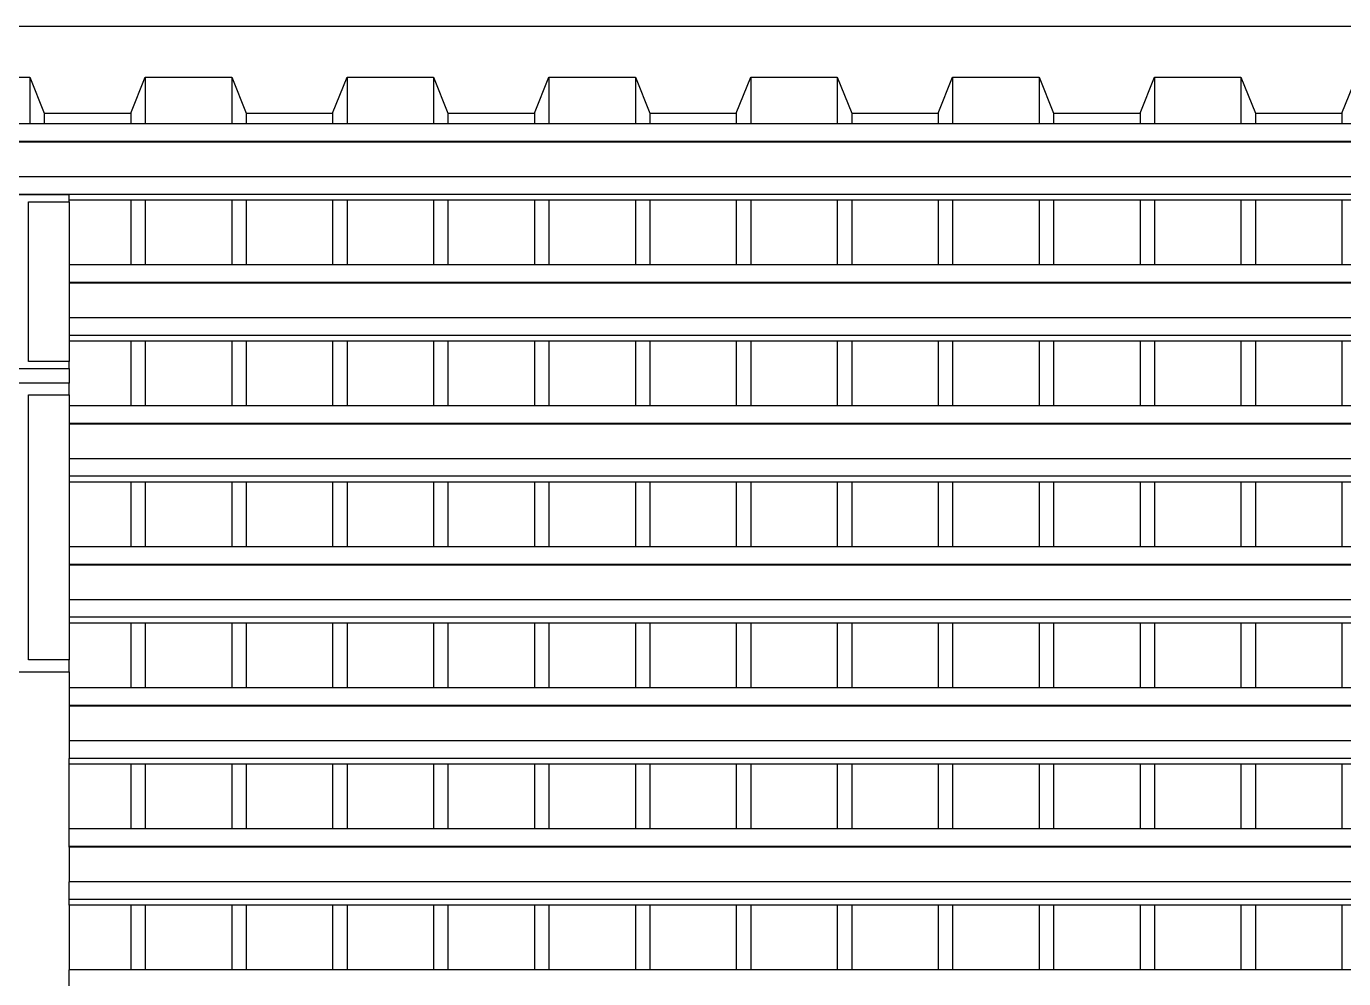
# Model space of a CAD drawing. Extents: x -34 to 34, y -12.8 to 11.9.
# Drawn here: x -7.983 to -6.14, y 10.591 to 11.923 of the extents above; entities that cross this region are included whole.
import ezdxf

# ---------------------------------------------------------------- set-up
doc = ezdxf.new("R2010")
doc.units = 0
doc.layers.get('0').update_dxf_attribs({"linetype": 'CONTINUOUS'})
doc.layers.add('SECTIONCUTEDGES', color=7, linetype='CONTINUOUS')

msp = doc.modelspace()

# ---------------------------------------------------------------- linework, layer by layer
for p, q in [((-7.9783, 11.8521), (-7.9783, 11.7867)), ((-7.8169, 11.8521), (-7.8169, 11.7867)), ((-7.6959, 11.8521), (-7.6959, 11.7867)), ((-7.5345, 11.8521), (-7.5345, 11.7867)), ((-7.4135, 11.8521), (-7.4135, 11.7867)), ((-7.2521, 11.8521), (-7.2521, 11.7867)), ((-7.1311, 11.8521), (-7.1311, 11.7867)), ((-6.9697, 11.8521), (-6.9697, 11.7867)), ((-6.8487, 11.8521), (-6.8487, 11.7867)), ((-6.6873, 11.8521), (-6.6873, 11.7867)), ((-6.5662, 11.8521), (-6.5662, 11.7867)), ((-6.4049, 11.8521), (-6.4049, 11.7867)), ((-6.2838, 11.8521), (-6.2838, 11.7867)), ((-7.9581, 11.8014), (-7.9581, 11.7867)), ((-7.8371, 11.8014), (-7.8371, 11.7867)), ((-7.6757, 11.8014), (-7.6757, 11.7867)), ((-7.5547, 11.8014), (-7.5547, 11.7867)), ((-7.3933, 11.8014), (-7.3933, 11.7867)), ((-7.2723, 11.8014), (-7.2723, 11.7867)), ((-7.1109, 11.8014), (-7.1109, 11.7867)), ((-6.9899, 11.8014), (-6.9899, 11.7867)), ((-6.8285, 11.8014), (-6.8285, 11.7867)), ((-6.7074, 11.8014), (-6.7074, 11.7867)), ((-6.5461, 11.8014), (-6.5461, 11.7867)), ((-6.425, 11.8014), (-6.425, 11.7867)), ((-6.2637, 11.8014), (-6.2637, 11.7867)), ((-6.1426, 11.8014), (-6.1426, 11.7867)), ((-7.9783, 11.7867), (-8.0993, 11.7867)), ((-7.9581, 11.7867), (-7.9783, 11.7867)), ((-7.8371, 11.7867), (-7.9581, 11.7867)), ((-7.8169, 11.7867), (-7.8371, 11.7867)), ((-7.6959, 11.7867), (-7.8169, 11.7867)), ((-7.6757, 11.7867), (-7.6959, 11.7867)), ((-7.5547, 11.7867), (-7.6757, 11.7867)), ((-7.5345, 11.7867), (-7.5547, 11.7867)), ((-7.4135, 11.7867), (-7.5345, 11.7867)), ((-7.3933, 11.7867), (-7.4135, 11.7867)), ((-7.2723, 11.7867), (-7.3933, 11.7867)), ((-7.2521, 11.7867), (-7.2723, 11.7867)), ((-7.1311, 11.7867), (-7.2521, 11.7867)), ((-7.1109, 11.7867), (-7.1311, 11.7867)), ((-6.9899, 11.7867), (-7.1109, 11.7867)), ((-6.9697, 11.7867), (-6.9899, 11.7867)), ((-6.8487, 11.7867), (-6.9697, 11.7867)), ((-6.8285, 11.7867), (-6.8487, 11.7867)), ((-6.7074, 11.7867), (-6.8285, 11.7867)), ((-6.6873, 11.7867), (-6.7074, 11.7867)), ((-6.5662, 11.7867), (-6.6873, 11.7867)), ((-6.5461, 11.7867), (-6.5662, 11.7867)), ((-6.425, 11.7867), (-6.5461, 11.7867)), ((-6.4049, 11.7867), (-6.425, 11.7867)), ((-6.2838, 11.7867), (-6.4049, 11.7867)), ((-6.2637, 11.7867), (-6.2838, 11.7867)), ((-6.1426, 11.7867), (-6.2637, 11.7867)), ((-6.1224, 11.7867), (-6.1426, 11.7867)), ((3.2068, 11.762), (-11.6672, 11.762)), ((3.2068, 11.7612), (-11.6672, 11.7612)), ((3.2068, 11.7127), (-11.6672, 11.7127)), ((3.2068, 11.688), (-11.6672, 11.688)), ((-7.8371, 11.6798), (-7.9232, 11.6798)), ((-7.9232, 11.6776), (-7.9232, 11.5894)), ((-7.8371, 11.6798), (-7.8371, 11.5894)), ((-7.8169, 11.6798), (-7.8371, 11.6798)), ((-7.8169, 11.6798), (-7.8169, 11.5894)), ((-7.6959, 11.6798), (-7.8169, 11.6798)), ((-7.6959, 11.6798), (-7.6959, 11.5894)), ((-7.6757, 11.6798), (-7.6959, 11.6798)), ((-7.6757, 11.6798), (-7.6757, 11.5894)), ((-7.5547, 11.6798), (-7.6757, 11.6798)), ((-7.5547, 11.6798), (-7.5547, 11.5894)), ((-7.5345, 11.6798), (-7.5547, 11.6798)), ((-7.5345, 11.6798), (-7.5345, 11.5894)), ((-7.4135, 11.6798), (-7.5345, 11.6798)), ((-7.4135, 11.6798), (-7.4135, 11.5894)), ((-7.3933, 11.6798), (-7.4135, 11.6798)), ((-7.3933, 11.6798), (-7.3933, 11.5894)), ((-7.2723, 11.6798), (-7.3933, 11.6798)), ((-7.2723, 11.6798), (-7.2723, 11.5894)), ((-7.2521, 11.6798), (-7.2723, 11.6798)), ((-7.2521, 11.6798), (-7.2521, 11.5894)), ((-7.1311, 11.6798), (-7.2521, 11.6798)), ((-7.1311, 11.6798), (-7.1311, 11.5894)), ((-7.1109, 11.6798), (-7.1311, 11.6798)), ((-7.1109, 11.6798), (-7.1109, 11.5894)), ((-6.9899, 11.6798), (-7.1109, 11.6798)), ((-6.9899, 11.6798), (-6.9899, 11.5894)), ((-6.9697, 11.6798), (-6.9899, 11.6798)), ((-6.9697, 11.6798), (-6.9697, 11.5894)), ((-6.8487, 11.6798), (-6.9697, 11.6798)), ((-6.8487, 11.6798), (-6.8487, 11.5894)), ((-6.8285, 11.6798), (-6.8487, 11.6798)), ((-6.8285, 11.6798), (-6.8285, 11.5894)), ((-6.7074, 11.6798), (-6.8285, 11.6798)), ((-6.7074, 11.6798), (-6.7074, 11.5894)), ((-6.6873, 11.6798), (-6.7074, 11.6798)), ((-6.6873, 11.6798), (-6.6873, 11.5894)), ((-6.5662, 11.6798), (-6.6873, 11.6798)), ((-6.5662, 11.6798), (-6.5662, 11.5894)), ((-6.5461, 11.6798), (-6.5662, 11.6798)), ((-6.5461, 11.6798), (-6.5461, 11.5894)), ((-6.425, 11.6798), (-6.5461, 11.6798)), ((-6.425, 11.6798), (-6.425, 11.5894)), ((-6.4049, 11.6798), (-6.425, 11.6798)), ((-6.4049, 11.6798), (-6.4049, 11.5894)), ((-6.2838, 11.6798), (-6.4049, 11.6798)), ((-6.2838, 11.6798), (-6.2838, 11.5894)), ((-6.2637, 11.6798), (-6.2838, 11.6798)), ((-6.2637, 11.6798), (-6.2637, 11.5894)), ((-6.1426, 11.6798), (-6.2637, 11.6798)), ((-6.1426, 11.6798), (-6.1426, 11.5894)), ((-6.1224, 11.6798), (-6.1426, 11.6798)), ((-7.9232, 11.5894), (-7.9232, 11.5647)), ((-7.8371, 11.5894), (-7.9232, 11.5894)), ((-7.8169, 11.5894), (-7.8371, 11.5894)), ((-7.6959, 11.5894), (-7.8169, 11.5894)), ((-7.6757, 11.5894), (-7.6959, 11.5894)), ((-7.5547, 11.5894), (-7.6757, 11.5894)), ((-7.5345, 11.5894), (-7.5547, 11.5894)), ((-7.4135, 11.5894), (-7.5345, 11.5894)), ((-7.3933, 11.5894), (-7.4135, 11.5894)), ((-7.2723, 11.5894), (-7.3933, 11.5894)), ((-7.2521, 11.5894), (-7.2723, 11.5894)), ((-7.1311, 11.5894), (-7.2521, 11.5894)), ((-7.1109, 11.5894), (-7.1311, 11.5894)), ((-6.9899, 11.5894), (-7.1109, 11.5894)), ((-6.9697, 11.5894), (-6.9899, 11.5894)), ((-6.8487, 11.5894), (-6.9697, 11.5894)), ((-6.8285, 11.5894), (-6.8487, 11.5894)), ((-6.7074, 11.5894), (-6.8285, 11.5894)), ((-6.6873, 11.5894), (-6.7074, 11.5894)), ((-6.5662, 11.5894), (-6.6873, 11.5894)), ((-6.5461, 11.5894), (-6.5662, 11.5894)), ((-6.425, 11.5894), (-6.5461, 11.5894)), ((-6.4049, 11.5894), (-6.425, 11.5894)), ((-6.2838, 11.5894), (-6.4049, 11.5894)), ((-6.2637, 11.5894), (-6.2838, 11.5894)), ((-6.1426, 11.5894), (-6.2637, 11.5894)), ((-6.1224, 11.5894), (-6.1426, 11.5894)), ((-4.2932, 11.5647), (-7.9232, 11.5647)), ((-7.9232, 11.5647), (-7.9232, 11.5639)), ((-4.2932, 11.5639), (-7.9232, 11.5639)), ((-7.9232, 11.5639), (-7.9232, 11.5154)), ((-4.2932, 11.5154), (-7.9232, 11.5154)), ((-7.9232, 11.5154), (-7.9232, 11.4907)), ((-4.2932, 11.4907), (-7.9232, 11.4907)), ((-7.9232, 11.4907), (-7.9232, 11.4825)), ((-7.9232, 11.4825), (-7.9232, 11.4542)), ((-7.8371, 11.4825), (-7.9232, 11.4825)), ((-7.8371, 11.4825), (-7.8371, 11.3921)), ((-7.8169, 11.4825), (-7.8371, 11.4825)), ((-7.8169, 11.4825), (-7.8169, 11.3921)), ((-7.6959, 11.4825), (-7.8169, 11.4825)), ((-7.6959, 11.4825), (-7.6959, 11.3921)), ((-7.6757, 11.4825), (-7.6959, 11.4825)), ((-7.6757, 11.4825), (-7.6757, 11.3921)), ((-7.5547, 11.4825), (-7.6757, 11.4825)), ((-7.5547, 11.4825), (-7.5547, 11.3921)), ((-7.5345, 11.4825), (-7.5547, 11.4825)), ((-7.5345, 11.4825), (-7.5345, 11.3921)), ((-7.4135, 11.4825), (-7.5345, 11.4825)), ((-7.4135, 11.4825), (-7.4135, 11.3921)), ((-7.3933, 11.4825), (-7.4135, 11.4825)), ((-7.3933, 11.4825), (-7.3933, 11.3921)), ((-7.2723, 11.4825), (-7.3933, 11.4825)), ((-7.2723, 11.4825), (-7.2723, 11.3921)), ((-7.2521, 11.4825), (-7.2723, 11.4825)), ((-7.2521, 11.4825), (-7.2521, 11.3921)), ((-7.1311, 11.4825), (-7.2521, 11.4825)), ((-7.1311, 11.4825), (-7.1311, 11.3921)), ((-7.1109, 11.4825), (-7.1311, 11.4825)), ((-7.1109, 11.4825), (-7.1109, 11.3921)), ((-6.9899, 11.4825), (-7.1109, 11.4825)), ((-6.9899, 11.4825), (-6.9899, 11.3921)), ((-6.9697, 11.4825), (-6.9899, 11.4825)), ((-6.9697, 11.4825), (-6.9697, 11.3921)), ((-6.8487, 11.4825), (-6.9697, 11.4825)), ((-6.8487, 11.4825), (-6.8487, 11.3921)), ((-6.8285, 11.4825), (-6.8487, 11.4825)), ((-6.8285, 11.4825), (-6.8285, 11.3921)), ((-6.7074, 11.4825), (-6.8285, 11.4825)), ((-6.7074, 11.4825), (-6.7074, 11.3921)), ((-6.6873, 11.4825), (-6.7074, 11.4825)), ((-6.6873, 11.4825), (-6.6873, 11.3921)), ((-6.5662, 11.4825), (-6.6873, 11.4825)), ((-6.5662, 11.4825), (-6.5662, 11.3921)), ((-6.5461, 11.4825), (-6.5662, 11.4825)), ((-6.5461, 11.4825), (-6.5461, 11.3921)), ((-6.425, 11.4825), (-6.5461, 11.4825)), ((-6.425, 11.4825), (-6.425, 11.3921)), ((-6.4049, 11.4825), (-6.425, 11.4825)), ((-6.4049, 11.4825), (-6.4049, 11.3921)), ((-6.2838, 11.4825), (-6.4049, 11.4825)), ((-6.2838, 11.4825), (-6.2838, 11.3921)), ((-6.2637, 11.4825), (-6.2838, 11.4825)), ((-6.2637, 11.4825), (-6.2637, 11.3921)), ((-6.1426, 11.4825), (-6.2637, 11.4825)), ((-6.1426, 11.4825), (-6.1426, 11.3921)), ((-6.1224, 11.4825), (-6.1426, 11.4825)), ((-7.9232, 11.4442), (-7.9232, 11.4238)), ((-7.9232, 11.4073), (-7.9232, 11.3921)), ((-7.9232, 11.3921), (-7.9232, 11.3674)), ((-7.8371, 11.3921), (-7.9232, 11.3921)), ((-7.8169, 11.3921), (-7.8371, 11.3921)), ((-7.6959, 11.3921), (-7.8169, 11.3921)), ((-7.6757, 11.3921), (-7.6959, 11.3921)), ((-7.5547, 11.3921), (-7.6757, 11.3921)), ((-7.5345, 11.3921), (-7.5547, 11.3921)), ((-7.4135, 11.3921), (-7.5345, 11.3921)), ((-7.3933, 11.3921), (-7.4135, 11.3921)), ((-7.2723, 11.3921), (-7.3933, 11.3921)), ((-7.2521, 11.3921), (-7.2723, 11.3921)), ((-7.1311, 11.3921), (-7.2521, 11.3921)), ((-7.1109, 11.3921), (-7.1311, 11.3921)), ((-6.9899, 11.3921), (-7.1109, 11.3921)), ((-6.9697, 11.3921), (-6.9899, 11.3921)), ((-6.8487, 11.3921), (-6.9697, 11.3921)), ((-6.8285, 11.3921), (-6.8487, 11.3921)), ((-6.7074, 11.3921), (-6.8285, 11.3921)), ((-6.6873, 11.3921), (-6.7074, 11.3921)), ((-6.5662, 11.3921), (-6.6873, 11.3921)), ((-6.5461, 11.3921), (-6.5662, 11.3921)), ((-6.425, 11.3921), (-6.5461, 11.3921)), ((-6.4049, 11.3921), (-6.425, 11.3921)), ((-6.2838, 11.3921), (-6.4049, 11.3921)), ((-6.2637, 11.3921), (-6.2838, 11.3921)), ((-6.1426, 11.3921), (-6.2637, 11.3921)), ((-6.1224, 11.3921), (-6.1426, 11.3921)), ((-4.2932, 11.3674), (-7.9232, 11.3674)), ((-7.9232, 11.3674), (-7.9232, 11.3666)), ((-4.2932, 11.3666), (-7.9232, 11.3666)), ((-7.9232, 11.3666), (-7.9232, 11.3181)), ((-4.2932, 11.3181), (-7.9232, 11.3181)), ((-7.9232, 11.3181), (-7.9232, 11.2935)), ((-4.2932, 11.2935), (-7.9232, 11.2935)), ((-7.9232, 11.2935), (-7.9232, 11.2852)), ((-7.8371, 11.2852), (-7.9232, 11.2852)), ((-7.9232, 11.2852), (-7.9232, 11.1948)), ((-7.8371, 11.2852), (-7.8371, 11.1948)), ((-7.8169, 11.2852), (-7.8371, 11.2852)), ((-7.8169, 11.2852), (-7.8169, 11.1948)), ((-7.6959, 11.2852), (-7.8169, 11.2852)), ((-7.6959, 11.2852), (-7.6959, 11.1948)), ((-7.6757, 11.2852), (-7.6959, 11.2852)), ((-7.6757, 11.2852), (-7.6757, 11.1948)), ((-7.5547, 11.2852), (-7.6757, 11.2852)), ((-7.5547, 11.2852), (-7.5547, 11.1948)), ((-7.5345, 11.2852), (-7.5547, 11.2852)), ((-7.5345, 11.2852), (-7.5345, 11.1948)), ((-7.4135, 11.2852), (-7.5345, 11.2852)), ((-7.4135, 11.2852), (-7.4135, 11.1948)), ((-7.3933, 11.2852), (-7.4135, 11.2852)), ((-7.3933, 11.2852), (-7.3933, 11.1948)), ((-7.2723, 11.2852), (-7.3933, 11.2852)), ((-7.2723, 11.2852), (-7.2723, 11.1948)), ((-7.2521, 11.2852), (-7.2723, 11.2852)), ((-7.2521, 11.2852), (-7.2521, 11.1948)), ((-7.1311, 11.2852), (-7.2521, 11.2852)), ((-7.1311, 11.2852), (-7.1311, 11.1948)), ((-7.1109, 11.2852), (-7.1311, 11.2852)), ((-7.1109, 11.2852), (-7.1109, 11.1948)), ((-6.9899, 11.2852), (-7.1109, 11.2852)), ((-6.9899, 11.2852), (-6.9899, 11.1948)), ((-6.9697, 11.2852), (-6.9899, 11.2852)), ((-6.9697, 11.2852), (-6.9697, 11.1948)), ((-6.8487, 11.2852), (-6.9697, 11.2852)), ((-6.8487, 11.2852), (-6.8487, 11.1948)), ((-6.8285, 11.2852), (-6.8487, 11.2852)), ((-6.8285, 11.2852), (-6.8285, 11.1948)), ((-6.7074, 11.2852), (-6.8285, 11.2852)), ((-6.7074, 11.2852), (-6.7074, 11.1948)), ((-6.6873, 11.2852), (-6.7074, 11.2852)), ((-6.6873, 11.2852), (-6.6873, 11.1948)), ((-6.5662, 11.2852), (-6.6873, 11.2852)), ((-6.5662, 11.2852), (-6.5662, 11.1948)), ((-6.5461, 11.2852), (-6.5662, 11.2852)), ((-6.5461, 11.2852), (-6.5461, 11.1948)), ((-6.425, 11.2852), (-6.5461, 11.2852)), ((-6.425, 11.2852), (-6.425, 11.1948)), ((-6.4049, 11.2852), (-6.425, 11.2852)), ((-6.4049, 11.2852), (-6.4049, 11.1948)), ((-6.2838, 11.2852), (-6.4049, 11.2852)), ((-6.2838, 11.2852), (-6.2838, 11.1948)), ((-6.2637, 11.2852), (-6.2838, 11.2852)), ((-6.2637, 11.2852), (-6.2637, 11.1948)), ((-6.1426, 11.2852), (-6.2637, 11.2852)), ((-6.1426, 11.2852), (-6.1426, 11.1948)), ((-6.1224, 11.2852), (-6.1426, 11.2852)), ((-7.8371, 11.1948), (-7.9232, 11.1948)), ((-7.9232, 11.1948), (-7.9232, 11.1702)), ((-7.8169, 11.1948), (-7.8371, 11.1948)), ((-7.6959, 11.1948), (-7.8169, 11.1948)), ((-7.6757, 11.1948), (-7.6959, 11.1948)), ((-7.5547, 11.1948), (-7.6757, 11.1948)), ((-7.5345, 11.1948), (-7.5547, 11.1948)), ((-7.4135, 11.1948), (-7.5345, 11.1948)), ((-7.3933, 11.1948), (-7.4135, 11.1948)), ((-7.2723, 11.1948), (-7.3933, 11.1948)), ((-7.2521, 11.1948), (-7.2723, 11.1948)), ((-7.1311, 11.1948), (-7.2521, 11.1948)), ((-7.1109, 11.1948), (-7.1311, 11.1948)), ((-6.9899, 11.1948), (-7.1109, 11.1948)), ((-6.9697, 11.1948), (-6.9899, 11.1948)), ((-6.8487, 11.1948), (-6.9697, 11.1948)), ((-6.8285, 11.1948), (-6.8487, 11.1948)), ((-6.7074, 11.1948), (-6.8285, 11.1948)), ((-6.6873, 11.1948), (-6.7074, 11.1948)), ((-6.5662, 11.1948), (-6.6873, 11.1948)), ((-6.5461, 11.1948), (-6.5662, 11.1948)), ((-6.425, 11.1948), (-6.5461, 11.1948)), ((-6.4049, 11.1948), (-6.425, 11.1948)), ((-6.2838, 11.1948), (-6.4049, 11.1948)), ((-6.2637, 11.1948), (-6.2838, 11.1948)), ((-6.1426, 11.1948), (-6.2637, 11.1948)), ((-6.1224, 11.1948), (-6.1426, 11.1948)), ((-4.2932, 11.1702), (-7.9232, 11.1702)), ((-7.9232, 11.1702), (-7.9232, 11.1693)), ((-4.2932, 11.1693), (-7.9232, 11.1693)), ((-7.9232, 11.1693), (-7.9232, 11.1208)), ((-4.2932, 11.1208), (-7.9232, 11.1208)), ((-7.9232, 11.1208), (-7.9232, 11.0962)), ((-4.2932, 11.0962), (-7.9232, 11.0962)), ((-7.9232, 11.0962), (-7.9232, 11.088)), ((-7.9232, 11.088), (-7.9232, 11.0365)), ((-7.8371, 11.088), (-7.9232, 11.088)), ((-7.8371, 11.088), (-7.8371, 10.9975)), ((-7.8169, 11.088), (-7.8371, 11.088)), ((-7.8169, 11.088), (-7.8169, 10.9975)), ((-7.6959, 11.088), (-7.8169, 11.088)), ((-7.6959, 11.088), (-7.6959, 10.9975)), ((-7.6757, 11.088), (-7.6959, 11.088)), ((-7.6757, 11.088), (-7.6757, 10.9975)), ((-7.5547, 11.088), (-7.6757, 11.088)), ((-7.5547, 11.088), (-7.5547, 10.9975)), ((-7.5345, 11.088), (-7.5547, 11.088)), ((-7.5345, 11.088), (-7.5345, 10.9975)), ((-7.4135, 11.088), (-7.5345, 11.088)), ((-7.4135, 11.088), (-7.4135, 10.9975)), ((-7.3933, 11.088), (-7.4135, 11.088)), ((-7.3933, 11.088), (-7.3933, 10.9975)), ((-7.2723, 11.088), (-7.3933, 11.088)), ((-7.2723, 11.088), (-7.2723, 10.9975)), ((-7.2521, 11.088), (-7.2723, 11.088)), ((-7.2521, 11.088), (-7.2521, 10.9975)), ((-7.1311, 11.088), (-7.2521, 11.088)), ((-7.1311, 11.088), (-7.1311, 10.9975)), ((-7.1109, 11.088), (-7.1311, 11.088)), ((-7.1109, 11.088), (-7.1109, 10.9975)), ((-6.9899, 11.088), (-7.1109, 11.088)), ((-6.9899, 11.088), (-6.9899, 10.9975)), ((-6.9697, 11.088), (-6.9899, 11.088)), ((-6.9697, 11.088), (-6.9697, 10.9975)), ((-6.8487, 11.088), (-6.9697, 11.088)), ((-6.8487, 11.088), (-6.8487, 10.9975)), ((-6.8285, 11.088), (-6.8487, 11.088)), ((-6.8285, 11.088), (-6.8285, 10.9975)), ((-6.7074, 11.088), (-6.8285, 11.088)), ((-6.7074, 11.088), (-6.7074, 10.9975)), ((-6.6873, 11.088), (-6.7074, 11.088)), ((-6.6873, 11.088), (-6.6873, 10.9975)), ((-6.5662, 11.088), (-6.6873, 11.088)), ((-6.5662, 11.088), (-6.5662, 10.9975)), ((-6.5461, 11.088), (-6.5662, 11.088)), ((-6.5461, 11.088), (-6.5461, 10.9975)), ((-6.425, 11.088), (-6.5461, 11.088)), ((-6.425, 11.088), (-6.425, 10.9975)), ((-6.4049, 11.088), (-6.425, 11.088)), ((-6.4049, 11.088), (-6.4049, 10.9975)), ((-6.2838, 11.088), (-6.4049, 11.088)), ((-6.2838, 11.088), (-6.2838, 10.9975)), ((-6.2637, 11.088), (-6.2838, 11.088)), ((-6.2637, 11.088), (-6.2637, 10.9975)), ((-6.1426, 11.088), (-6.2637, 11.088)), ((-6.1426, 11.088), (-6.1426, 10.9975)), ((-6.1224, 11.088), (-6.1426, 11.088)), ((-7.9232, 11.02), (-7.9232, 10.9975)), ((-7.8371, 10.9975), (-7.9232, 10.9975)), ((-7.9232, 10.9975), (-7.9232, 10.9729)), ((-7.8169, 10.9975), (-7.8371, 10.9975)), ((-7.6959, 10.9975), (-7.8169, 10.9975)), ((-7.6757, 10.9975), (-7.6959, 10.9975)), ((-7.5547, 10.9975), (-7.6757, 10.9975)), ((-7.5345, 10.9975), (-7.5547, 10.9975)), ((-7.4135, 10.9975), (-7.5345, 10.9975)), ((-7.3933, 10.9975), (-7.4135, 10.9975)), ((-7.2723, 10.9975), (-7.3933, 10.9975)), ((-7.2521, 10.9975), (-7.2723, 10.9975)), ((-7.1311, 10.9975), (-7.2521, 10.9975)), ((-7.1109, 10.9975), (-7.1311, 10.9975)), ((-6.9899, 10.9975), (-7.1109, 10.9975)), ((-6.9697, 10.9975), (-6.9899, 10.9975)), ((-6.8487, 10.9975), (-6.9697, 10.9975)), ((-6.8285, 10.9975), (-6.8487, 10.9975)), ((-6.7074, 10.9975), (-6.8285, 10.9975)), ((-6.6873, 10.9975), (-6.7074, 10.9975)), ((-6.5662, 10.9975), (-6.6873, 10.9975)), ((-6.5461, 10.9975), (-6.5662, 10.9975)), ((-6.425, 10.9975), (-6.5461, 10.9975)), ((-6.4049, 10.9975), (-6.425, 10.9975)), ((-6.2838, 10.9975), (-6.4049, 10.9975)), ((-6.2637, 10.9975), (-6.2838, 10.9975)), ((-6.1426, 10.9975), (-6.2637, 10.9975)), ((-6.1224, 10.9975), (-6.1426, 10.9975)), ((-4.2932, 10.9729), (-7.9232, 10.9729)), ((-7.9232, 10.9729), (-7.9232, 10.9721)), ((-4.2932, 10.9721), (-7.9232, 10.9721)), ((-7.9232, 10.9721), (-7.9232, 10.9236)), ((-4.2932, 10.9236), (-7.9232, 10.9236)), ((-7.9232, 10.9236), (-7.9232, 10.8989)), ((-4.2932, 10.8989), (-7.9232, 10.8989)), ((-7.9232, 10.8907), (-7.9232, 10.8989)), ((-7.8371, 10.8907), (-7.9232, 10.8907)), ((-7.9232, 10.8003), (-7.9232, 10.8907)), ((-7.8371, 10.8907), (-7.8371, 10.8003)), ((-7.8169, 10.8907), (-7.8371, 10.8907)), ((-7.8169, 10.8907), (-7.8169, 10.8003)), ((-7.6959, 10.8907), (-7.8169, 10.8907)), ((-7.6959, 10.8907), (-7.6959, 10.8003)), ((-7.6757, 10.8907), (-7.6959, 10.8907)), ((-7.6757, 10.8907), (-7.6757, 10.8003)), ((-7.5547, 10.8907), (-7.6757, 10.8907)), ((-7.5547, 10.8907), (-7.5547, 10.8003)), ((-7.5345, 10.8907), (-7.5547, 10.8907)), ((-7.5345, 10.8907), (-7.5345, 10.8003)), ((-7.4135, 10.8907), (-7.5345, 10.8907)), ((-7.4135, 10.8907), (-7.4135, 10.8003)), ((-7.3933, 10.8907), (-7.4135, 10.8907)), ((-7.3933, 10.8907), (-7.3933, 10.8003)), ((-7.2723, 10.8907), (-7.3933, 10.8907)), ((-7.2723, 10.8907), (-7.2723, 10.8003)), ((-7.2521, 10.8907), (-7.2723, 10.8907)), ((-7.2521, 10.8907), (-7.2521, 10.8003)), ((-7.1311, 10.8907), (-7.2521, 10.8907)), ((-7.1311, 10.8907), (-7.1311, 10.8003)), ((-7.1109, 10.8907), (-7.1311, 10.8907)), ((-7.1109, 10.8907), (-7.1109, 10.8003)), ((-6.9899, 10.8907), (-7.1109, 10.8907)), ((-6.9899, 10.8907), (-6.9899, 10.8003)), ((-6.9697, 10.8907), (-6.9899, 10.8907)), ((-6.9697, 10.8907), (-6.9697, 10.8003)), ((-6.8487, 10.8907), (-6.9697, 10.8907)), ((-6.8487, 10.8907), (-6.8487, 10.8003)), ((-6.8285, 10.8907), (-6.8487, 10.8907)), ((-6.8285, 10.8907), (-6.8285, 10.8003)), ((-6.7074, 10.8907), (-6.8285, 10.8907)), ((-6.7074, 10.8907), (-6.7074, 10.8003)), ((-6.6873, 10.8907), (-6.7074, 10.8907)), ((-6.6873, 10.8907), (-6.6873, 10.8003)), ((-6.5662, 10.8907), (-6.6873, 10.8907)), ((-6.5662, 10.8907), (-6.5662, 10.8003)), ((-6.5461, 10.8907), (-6.5662, 10.8907)), ((-6.5461, 10.8907), (-6.5461, 10.8003)), ((-6.425, 10.8907), (-6.5461, 10.8907)), ((-6.425, 10.8907), (-6.425, 10.8003)), ((-6.4049, 10.8907), (-6.425, 10.8907)), ((-6.4049, 10.8907), (-6.4049, 10.8003)), ((-6.2838, 10.8907), (-6.4049, 10.8907)), ((-6.2838, 10.8907), (-6.2838, 10.8003)), ((-6.2637, 10.8907), (-6.2838, 10.8907)), ((-6.2637, 10.8907), (-6.2637, 10.8003)), ((-6.1426, 10.8907), (-6.2637, 10.8907)), ((-6.1426, 10.8907), (-6.1426, 10.8003)), ((-6.1224, 10.8907), (-6.1426, 10.8907)), ((-7.8371, 10.8003), (-7.9232, 10.8003)), ((-7.9232, 10.7756), (-7.9232, 10.8003)), ((-7.8169, 10.8003), (-7.8371, 10.8003)), ((-7.6959, 10.8003), (-7.8169, 10.8003)), ((-7.6757, 10.8003), (-7.6959, 10.8003)), ((-7.5547, 10.8003), (-7.6757, 10.8003)), ((-7.5345, 10.8003), (-7.5547, 10.8003)), ((-7.4135, 10.8003), (-7.5345, 10.8003)), ((-7.3933, 10.8003), (-7.4135, 10.8003)), ((-7.2723, 10.8003), (-7.3933, 10.8003)), ((-7.2521, 10.8003), (-7.2723, 10.8003)), ((-7.1311, 10.8003), (-7.2521, 10.8003)), ((-7.1109, 10.8003), (-7.1311, 10.8003)), ((-6.9899, 10.8003), (-7.1109, 10.8003)), ((-6.9697, 10.8003), (-6.9899, 10.8003)), ((-6.8487, 10.8003), (-6.9697, 10.8003)), ((-6.8285, 10.8003), (-6.8487, 10.8003)), ((-6.7074, 10.8003), (-6.8285, 10.8003)), ((-6.6873, 10.8003), (-6.7074, 10.8003)), ((-6.5662, 10.8003), (-6.6873, 10.8003)), ((-6.5461, 10.8003), (-6.5662, 10.8003)), ((-6.425, 10.8003), (-6.5461, 10.8003)), ((-6.4049, 10.8003), (-6.425, 10.8003)), ((-6.2838, 10.8003), (-6.4049, 10.8003)), ((-6.2637, 10.8003), (-6.2838, 10.8003)), ((-6.1426, 10.8003), (-6.2637, 10.8003)), ((-6.1224, 10.8003), (-6.1426, 10.8003)), ((-4.2932, 10.7756), (-7.9232, 10.7756)), ((-7.9232, 10.7748), (-7.9232, 10.7756)), ((-4.2932, 10.7748), (-7.9232, 10.7748)), ((-7.9232, 10.7748), (-7.9232, 10.7263)), ((-4.2932, 10.7263), (-7.9232, 10.7263)), ((-7.9232, 10.7016), (-7.9232, 10.7263)), ((-4.2932, 10.7016), (-7.9232, 10.7016)), ((-7.9232, 10.6934), (-7.9232, 10.7016)), ((-7.8371, 10.6934), (-7.9232, 10.6934)), ((-7.9232, 10.6934), (-7.9232, 10.603)), ((-7.8371, 10.6934), (-7.8371, 10.603)), ((-7.8169, 10.6934), (-7.8371, 10.6934)), ((-7.8169, 10.6934), (-7.8169, 10.603)), ((-7.6959, 10.6934), (-7.8169, 10.6934)), ((-7.6959, 10.6934), (-7.6959, 10.603)), ((-7.6757, 10.6934), (-7.6959, 10.6934)), ((-7.6757, 10.6934), (-7.6757, 10.603)), ((-7.5547, 10.6934), (-7.6757, 10.6934)), ((-7.5547, 10.6934), (-7.5547, 10.603)), ((-7.5345, 10.6934), (-7.5547, 10.6934)), ((-7.5345, 10.6934), (-7.5345, 10.603)), ((-7.4135, 10.6934), (-7.5345, 10.6934)), ((-7.4135, 10.6934), (-7.4135, 10.603)), ((-7.3933, 10.6934), (-7.4135, 10.6934)), ((-7.3933, 10.6934), (-7.3933, 10.603)), ((-7.2723, 10.6934), (-7.3933, 10.6934)), ((-7.2723, 10.6934), (-7.2723, 10.603)), ((-7.2521, 10.6934), (-7.2723, 10.6934)), ((-7.2521, 10.6934), (-7.2521, 10.603)), ((-7.1311, 10.6934), (-7.2521, 10.6934)), ((-7.1311, 10.6934), (-7.1311, 10.603)), ((-7.1109, 10.6934), (-7.1311, 10.6934)), ((-7.1109, 10.6934), (-7.1109, 10.603)), ((-6.9899, 10.6934), (-7.1109, 10.6934)), ((-6.9899, 10.6934), (-6.9899, 10.603)), ((-6.9697, 10.6934), (-6.9899, 10.6934)), ((-6.9697, 10.6934), (-6.9697, 10.603)), ((-6.8487, 10.6934), (-6.9697, 10.6934)), ((-6.8487, 10.6934), (-6.8487, 10.603)), ((-6.8285, 10.6934), (-6.8487, 10.6934)), ((-6.8285, 10.6934), (-6.8285, 10.603)), ((-6.7074, 10.6934), (-6.8285, 10.6934)), ((-6.7074, 10.6934), (-6.7074, 10.603)), ((-6.6873, 10.6934), (-6.7074, 10.6934)), ((-6.6873, 10.6934), (-6.6873, 10.603)), ((-6.5662, 10.6934), (-6.6873, 10.6934)), ((-6.5662, 10.6934), (-6.5662, 10.603)), ((-6.5461, 10.6934), (-6.5662, 10.6934)), ((-6.5461, 10.6934), (-6.5461, 10.603)), ((-6.425, 10.6934), (-6.5461, 10.6934)), ((-6.425, 10.6934), (-6.425, 10.603)), ((-6.4049, 10.6934), (-6.425, 10.6934)), ((-6.4049, 10.6934), (-6.4049, 10.603)), ((-6.2838, 10.6934), (-6.4049, 10.6934)), ((-6.2838, 10.6934), (-6.2838, 10.603)), ((-6.2637, 10.6934), (-6.2838, 10.6934)), ((-6.2637, 10.6934), (-6.2637, 10.603)), ((-6.1426, 10.6934), (-6.2637, 10.6934)), ((-6.1426, 10.6934), (-6.1426, 10.603)), ((-6.1224, 10.6934), (-6.1426, 10.6934)), ((-7.8371, 10.603), (-7.9232, 10.603)), ((-7.9232, 10.5783), (-7.9232, 10.603)), ((-7.8169, 10.603), (-7.8371, 10.603)), ((-7.6959, 10.603), (-7.8169, 10.603)), ((-7.6757, 10.603), (-7.6959, 10.603)), ((-7.5547, 10.603), (-7.6757, 10.603)), ((-7.5345, 10.603), (-7.5547, 10.603)), ((-7.4135, 10.603), (-7.5345, 10.603)), ((-7.3933, 10.603), (-7.4135, 10.603)), ((-7.2723, 10.603), (-7.3933, 10.603)), ((-7.2521, 10.603), (-7.2723, 10.603)), ((-7.1311, 10.603), (-7.2521, 10.603)), ((-7.1109, 10.603), (-7.1311, 10.603)), ((-6.9899, 10.603), (-7.1109, 10.603)), ((-6.9697, 10.603), (-6.9899, 10.603)), ((-6.8487, 10.603), (-6.9697, 10.603)), ((-6.8285, 10.603), (-6.8487, 10.603)), ((-6.7074, 10.603), (-6.8285, 10.603)), ((-6.6873, 10.603), (-6.7074, 10.603)), ((-6.5662, 10.603), (-6.6873, 10.603)), ((-6.5461, 10.603), (-6.5662, 10.603)), ((-6.425, 10.603), (-6.5461, 10.603)), ((-6.4049, 10.603), (-6.425, 10.603)), ((-6.2838, 10.603), (-6.4049, 10.603)), ((-6.2637, 10.603), (-6.2838, 10.603)), ((-6.1426, 10.603), (-6.2637, 10.603)), ((-6.1224, 10.603), (-6.1426, 10.603))]:
    msp.add_line(p, q)
at = {"layer": 'SECTIONCUTEDGES'}
for p, q in [((-5.5778, 11.923), (-8.6843, 11.923)), ((-8.0993, 11.8521), (-7.9783, 11.8521)), ((-7.9783, 11.8521), (-7.9581, 11.8014)), ((-7.8371, 11.8014), (-7.8169, 11.8521)), ((-7.8169, 11.8521), (-7.6959, 11.8521)), ((-7.6959, 11.8521), (-7.6757, 11.8014)), ((-7.5547, 11.8014), (-7.5345, 11.8521)), ((-7.5345, 11.8521), (-7.4135, 11.8521)), ((-7.4135, 11.8521), (-7.3933, 11.8014)), ((-7.2723, 11.8014), (-7.2521, 11.8521)), ((-7.2521, 11.8521), (-7.1311, 11.8521)), ((-7.1311, 11.8521), (-7.1109, 11.8014)), ((-6.9899, 11.8014), (-6.9697, 11.8521)), ((-6.9697, 11.8521), (-6.8487, 11.8521)), ((-6.8487, 11.8521), (-6.8285, 11.8014)), ((-6.7074, 11.8014), (-6.6873, 11.8521)), ((-6.6873, 11.8521), (-6.5662, 11.8521)), ((-6.5662, 11.8521), (-6.5461, 11.8014)), ((-6.425, 11.8014), (-6.4049, 11.8521)), ((-6.4049, 11.8521), (-6.2838, 11.8521)), ((-6.2838, 11.8521), (-6.2637, 11.8014)), ((-6.1426, 11.8014), (-6.1224, 11.8521)), ((-7.9581, 11.8014), (-7.8371, 11.8014)), ((-7.6757, 11.8014), (-7.5547, 11.8014)), ((-7.3933, 11.8014), (-7.2723, 11.8014)), ((-7.1109, 11.8014), (-6.9899, 11.8014)), ((-6.8285, 11.8014), (-6.7074, 11.8014)), ((-6.5461, 11.8014), (-6.425, 11.8014)), ((-6.2637, 11.8014), (-6.1426, 11.8014)), ((-7.9232, 11.6875), (-8.0432, 11.6875)), ((-7.9232, 11.6798), (-7.9232, 11.6875)), ((-7.9801, 11.4542), (-7.9801, 11.6776)), ((-7.9801, 11.6776), (-7.9232, 11.6776)), ((-7.9232, 11.6776), (-7.9232, 11.6798)), ((-7.9232, 11.4542), (-7.9801, 11.4542)), ((-7.9232, 11.4442), (-7.9232, 11.4542)), ((-8.0432, 11.4442), (-7.9232, 11.4442)), ((-7.9232, 11.4238), (-8.0432, 11.4238)), ((-7.9232, 11.4073), (-7.9232, 11.4238)), ((-7.9801, 11.4073), (-7.9232, 11.4073)), ((-7.9801, 11.0365), (-7.9801, 11.4073)), ((-7.9232, 11.0365), (-7.9801, 11.0365)), ((-7.9232, 11.02), (-7.9232, 11.0365)), ((-8.0432, 11.02), (-7.9232, 11.02))]:
    msp.add_line(p, q, dxfattribs=at)

doc.saveas('drawing.dxf')
